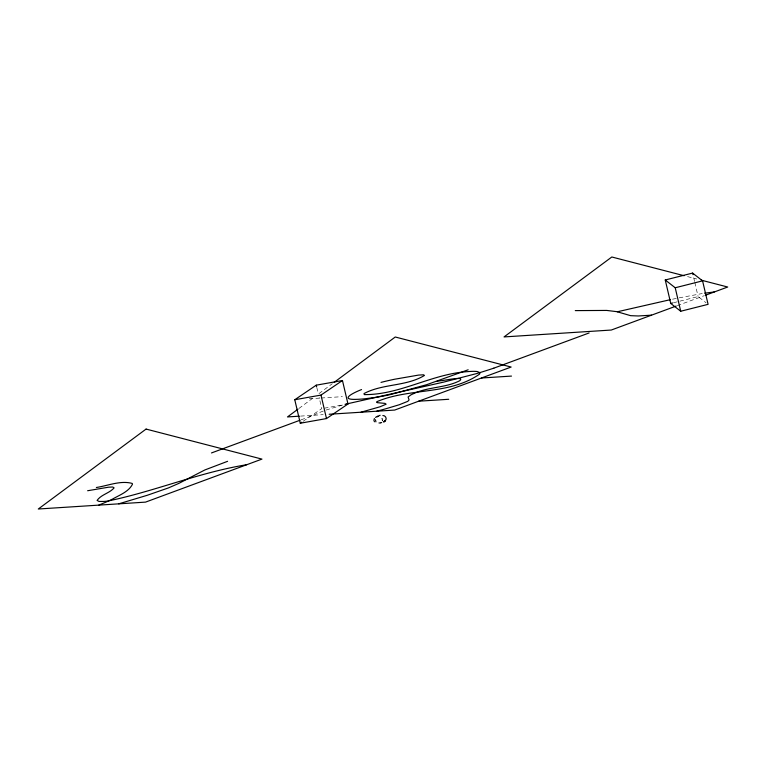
<?xml version="1.0" encoding="UTF-8"?>
<svg xmlns="http://www.w3.org/2000/svg" width="766" height="766" viewBox="0 0 766 766"><rect width="100%" height="100%" fill="white"/><g stroke="black" fill="none" stroke-linecap="round" stroke-linejoin="round"><path stroke-width="0.57" stroke-dasharray="3.83 2.87" d="M298.931 408.45L312.289 398.55M318.962 393.6L332.32 383.689M303.145 421.281L321.768 408.651L319.192 397.698M319.767 412.414L324.889 410.442M301.134 419.825L313.457 415.268A74.905 10.81 -13.2 0 1 319.719 412.414M677.316 305.634L704.193 295.705M326.019 410.059L343.934 404.62M673.496 302.771L678.963 301.392M679.882 301.162L698.123 296.557L706.089 302.79M672.577 299.2L678.082 298.07M679.183 297.84L702.259 293.541M324.382 408.192L342.728 404.927M309.186 398.78L319.862 398.1M321.05 398.023L342.402 396.654M300.588 416.101L323.223 414.645M687.542 276.612L696.725 278.996M693.709 277.771L694.628 281.687M694.819 282.472L698.123 296.557M316.808 387.519L318.273 393.781"/><path stroke-width="1.15" d="M375.426 419.749L375.924 421.855M374.402 418.523L373.904 420.362L374.478 421.788M384.647 421.118L383.862 422.037M384.838 421.003C387.529 419.337 385.738 415.354 382.847 415.517M384.005 421.645L384.637 421.128L383.89 421.76M384.58 421.223L385.327 420.4M385.087 420.735L384.369 421.415M384.867 421.051L384.245 421.52M297.984 409.159L287.489 416.934L299.401 416.177M334.225 382.282L395.266 337.002L511.142 367.038L394.701 410.059L329.179 414.262M375.493 417.374L380.118 415.277M294.776 399.747L316.262 385.174L342.459 380.51L347.975 403.998L326.488 418.571L300.282 423.225L294.776 399.747L320.983 395.084L342.459 380.51M300.282 423.225L301.708 422.257M377.447 416.551C379.141 415.612 376.317 417.221 377.619 416.455M381.679 422.497L380.587 422.889M361.552 389.568C354.352 392.374 337.595 400.264 357.588 399.306A55.631 8.033 -13.2 0 0 364.52 398.818L375.35 397.43A41.335 5.965 -13.2 0 0 390.105 394.643L426.614 384.714L468.16 369.796M98.804 505.12L105.335 502.4A116.308 16.785 -13.2 0 0 112.401 499.154C119.486 495.047 128.745 491.801 132.499 484.169L132.221 483.432C120.588 480.215 108.092 485.673 96.372 487.502M211.483 452.945L300.013 420.237M493.898 368.14L589.15 332.942M676.196 306.055L611.268 330.041L504.047 336.925L611.823 256.993L684.105 275.722M705.304 295.293L727.7 287.02L701.311 280.184M227.598 461.314L204.857 469.96L178.813 483.403L168.434 487.913L147.149 495.315L118.701 503.846M361.006 412.223L380.041 406.775L386.141 404.209L385.001 403.385L377.408 402.686L376.566 402.294L376.882 401.681C409.743 387.615 449.326 395.304 479.621 374.076L480.023 372.659L477.208 371.539A41.929 6.051 -13.2 0 0 467.241 371.663C431.852 373.923 399.708 395.045 364.29 394.595L364.032 393.561C382.799 383.517 406.191 386.581 424.469 375.436L423.541 374.804L418.6 375.081L394.662 379.227A49.78 7.191 -13.2 0 0 384.427 381.535L380.999 382.387M345.035 404.314L443.696 382.1L476.462 373.616A97.742 14.114 -13.2 0 0 493.85 368.14M376.661 411.218L378.911 410.633A76.102 10.983 -13.2 0 0 385.93 408.738L399.268 404.745L407.79 401.346L409.073 399.957L408.106 397.008L410.777 394.969A28.869 4.165 -13.2 0 1 413.736 393.571C428.318 386.744 445.324 388.065 459.677 380.759C466.034 375.464 442.825 380.922 440.029 380.807A43.375 6.262 -13.2 0 0 437.032 381.296M665.252 279.983L692.608 273.079L702.575 280.863L708.09 304.341L680.725 311.245L670.757 303.46L665.252 279.983L675.219 287.767L680.725 311.245M675.219 287.767L702.575 280.863M670.757 303.46L672.586 303.001M617.31 311.781L670.307 299.678M246.518 464.761C199.074 472.45 154.493 491.456 107.671 501.079A29.874 4.309 -13.2 0 1 103.573 501.452L99.044 501.443L97.1 500.428C101.102 494.539 109.49 493.266 114.105 487.894L112.774 487.013L108.571 487.195L87.621 490.738M346.222 404.304L347.975 403.998M704.567 293.186L714.305 291.97M380.08 422.976L378.978 422.966M651.54 315.161L638.317 315.975L630.657 315.669L616.831 311.666L606.739 310.431L575.276 310.613M481.431 378.011L511.487 376.087M418.667 401.202L448.723 399.278M382.043 418.533L382.272 419.126M692.608 273.079L692.981 274.64M320.983 395.084L326.488 418.571M316.262 385.174L316.626 386.744M382.483 420.036L382.54 420.639M146.076 429.075L38.3 509.007L145.521 502.123L261.953 459.102L146.076 429.075"/></g></svg>
